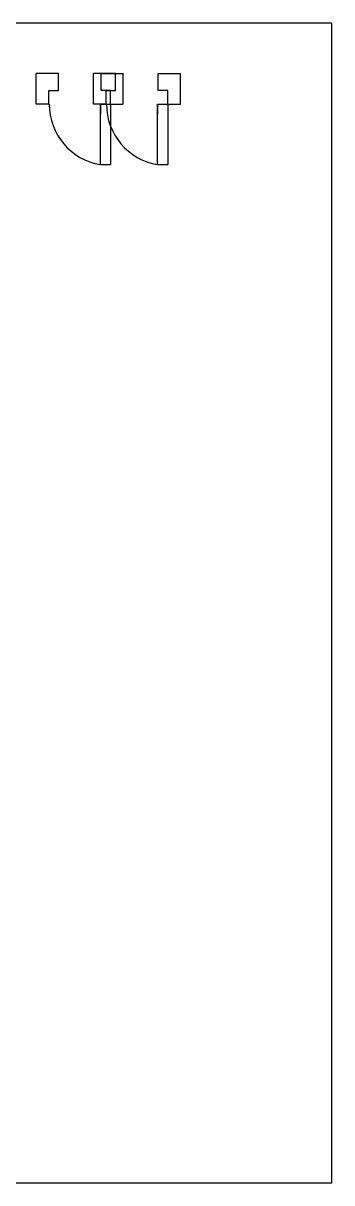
# Model space of a CAD drawing. Header units: inches. Extents: x 13 to 295, y 18 to 174.
# Drawn here: x 177.2 to 208, y 18 to 133.4 of the extents above; entities that cross this region are included whole.
import ezdxf

# ---------------------------------------------------------------- set-up
doc = ezdxf.new("R2010")
doc.units = ezdxf.units.IN
doc.header["$MEASUREMENT"] = 0

msp = doc.modelspace()

# ---------------------------------------------------------------- linework, layer by layer
for p, q in [((178.479, 125.316), (178.479, 128.362)), ((180.698, 128.362), (178.479, 128.362)), ((178.479, 125.316), (178.479, 128.362)), ((180.698, 128.362), (178.479, 128.362)), ((178.479, 125.316), (178.479, 128.362)), ((180.698, 128.362), (178.479, 128.362)), ((180.698, 126.664), (180.698, 128.362)), ((180.698, 126.664), (180.698, 128.362)), ((180.698, 126.664), (180.698, 128.362)), ((184.186, 125.316), (184.186, 128.362)), ((186.404, 128.362), (184.186, 128.362)), ((184.951, 128.362), (187.169, 128.362)), ((184.951, 126.664), (184.951, 128.362)), ((184.951, 128.362), (187.169, 128.362)), ((184.951, 126.664), (184.951, 128.362)), ((184.951, 128.362), (187.169, 128.362)), ((184.951, 126.664), (184.951, 128.362)), ((186.404, 126.664), (186.404, 128.362)), ((187.169, 125.316), (187.169, 128.362)), ((187.169, 125.316), (187.169, 128.362)), ((187.169, 125.316), (187.169, 128.362)), ((190.657, 128.362), (192.876, 128.362)), ((190.657, 126.664), (190.657, 128.362)), ((192.876, 125.316), (192.876, 128.362)), ((179.761, 125.316), (179.761, 126.664)), ((179.761, 126.664), (180.698, 126.664)), ((179.761, 125.316), (179.761, 126.664)), ((179.761, 126.664), (180.698, 126.664)), ((179.761, 125.316), (179.761, 126.664)), ((179.761, 126.664), (180.698, 126.664)), ((185.888, 126.664), (184.951, 126.664)), ((185.888, 126.664), (184.951, 126.664)), ((185.888, 126.664), (184.951, 126.664)), ((185.467, 125.316), (185.467, 126.664)), ((185.467, 126.664), (186.404, 126.664)), ((185.888, 125.316), (185.888, 126.664)), ((185.888, 125.316), (185.888, 126.664)), ((185.888, 125.316), (185.888, 126.664)), ((191.594, 126.664), (190.657, 126.664)), ((191.594, 125.316), (191.594, 126.664)), ((179.761, 125.316), (178.479, 125.316)), ((179.761, 125.316), (178.479, 125.316)), ((179.761, 125.316), (178.479, 125.316)), ((185.467, 125.316), (184.186, 125.316)), ((184.888, 119.293), (184.888, 125.316)), ((184.888, 125.316), (184.888, 124.316)), ((184.888, 119.293), (184.888, 125.316)), ((184.888, 125.316), (184.888, 124.316)), ((184.888, 119.293), (184.888, 125.316)), ((184.888, 125.316), (184.888, 124.316)), ((185.888, 125.316), (187.169, 125.316)), ((185.888, 125.316), (185.888, 119.293)), ((185.888, 125.316), (187.169, 125.316)), ((185.888, 125.316), (185.888, 119.293)), ((185.888, 125.316), (187.169, 125.316)), ((185.888, 125.316), (185.888, 119.293)), ((190.594, 119.293), (190.594, 125.316)), ((190.594, 125.316), (190.594, 124.316)), ((191.594, 125.316), (192.876, 125.316)), ((191.594, 125.316), (191.594, 119.293)), ((184.888, 119.293), (185.888, 119.293)), ((184.888, 119.293), (185.888, 119.293)), ((184.888, 119.293), (185.888, 119.293)), ((190.594, 119.293), (191.594, 119.293))]:
    msp.add_line(p, q)
for points in [[(12.766, 133.366), (12.766, 18.005), (207.963, 18.005)], [(207.963, 18.005), (207.963, 133.365), (12.766, 133.365)], [(184.888, 125.316), (185.888, 125.316)], [(184.888, 125.316), (185.888, 125.316)], [(184.888, 125.316), (185.888, 125.316)], [(190.594, 125.316), (191.594, 125.316)]]:
    msp.add_lwpolyline(points)
for centre in [(185.888, 125.316), (185.888, 125.316), (185.888, 125.316), (191.594, 125.316)]:
    msp.add_arc(centre, 6.106, 180, 260.57375)

doc.saveas('drawing.dxf')
